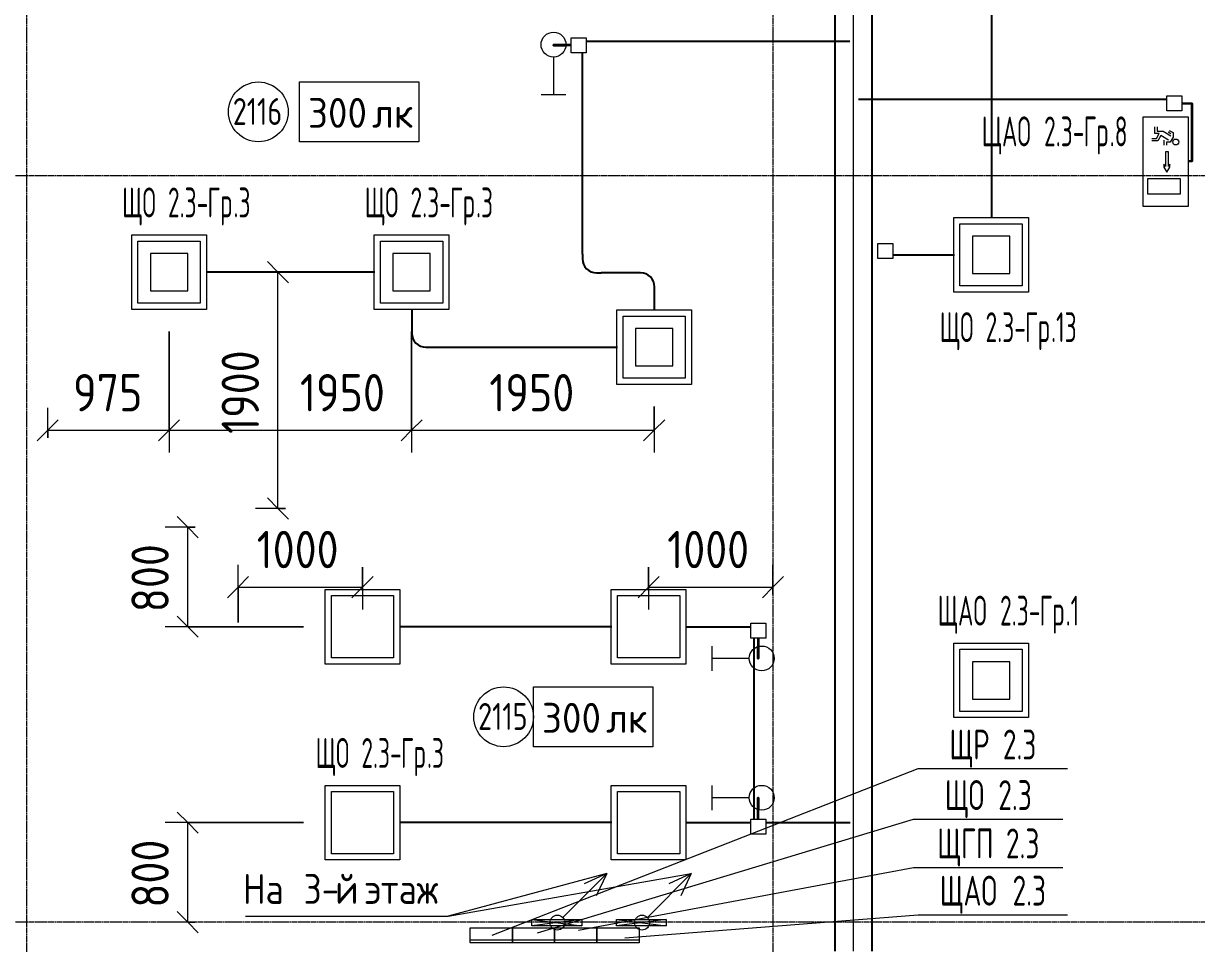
# Model space of a CAD drawing. Header units: millimetres. Extents: x -4730 to 98194, y -4296 to 93388.
# Drawn here: x 77975 to 87405, y 46328 to 53724 of the extents above; entities that cross this region are included whole.
import ezdxf

# ---------------------------------------------------------------- set-up
doc = ezdxf.new("R2010")
doc.units = ezdxf.units.MM
doc.linetypes.add('Линия сетки', pattern=[22.225, 12.7, -3.175, 3.175, -3.175])
for name, color, linetype, lineweight, true_color in [('Кабельные лотки', 5, 'Continuous', 25, 0x0000ff), ('Короба', 7, 'Continuous', 25, 0x008000), ('Соединительные детали коробов', 7, 'Continuous', 25, 0x008000), ('Типовые аннотации', 5, 'Continuous', 18, 0x0000ff), ('Уклон', 7, 'Continuous', 18, 0x007f00)]:
    doc.layers.add(name, color=color, linetype=linetype, lineweight=lineweight, true_color=true_color)
for name, color, linetype, lineweight in [('Марки помещений', 7, 'Continuous', 9), ('Марки силовых электроприборов', 7, 'Continuous', 9), ('Марки электрооборудования', 7, 'Continuous', 9), ('Осевая линия', 7, 'Continuous', 18), ('Оси', 7, 'Continuous', 9), ('Провода', 7, 'Continuous', 35), ('Размеры', 7, 'Continuous', 9), ('Размеры-120', 7, 'Continuous', 9), ('Текстовые примечания', 7, 'Continuous', 9), ('Тонкие линии', 7, 'Continuous', 9)]:
    doc.layers.add(name, color=color, linetype=linetype, lineweight=lineweight)
doc.styles.add('GOST Common', font='GOST_Common.ttf', dxfattribs={"width": 0.6, "height": 240})
doc.styles.add('GOST Common_1', font='GOST_Common.ttf', dxfattribs={"width": 0.7, "height": 240})
doc.styles.add('GOST Common_2', font='GOST_Common.ttf', dxfattribs={"height": 240})
doc.styles.add('GOST Common_3', font='GOST_Common.ttf', dxfattribs={"width": 0.9, "height": 300})
doc.styles.add('GOST Common_4', font='GOST_Common.ttf', dxfattribs={"width": 0.8, "height": 216})
doc.styles.add('GOST Common_5', font='GOST_Common.ttf', dxfattribs={"width": 0.9, "height": 240})
doc.dimstyles.new('ADSK_Проверочный', dxfattribs={"dimscale": 304.8, "dimtxt": 301.714499, "dimasz": 0.556693, "dimexe": 0.590551, "dimexo": 0.590551, "dimgap": 0.19685, "dimtad": 1, "dimdec": 3, "dimrnd": 0.001, "dimdsep": 46, "dimtxsty": 'GOST Common_3', "dimblk1": 'OBLIQUE', "dimblk2": 'OBLIQUE', "dimsah": 1, "dimcen": 0.09, "dimazin": 0, "dimtfac": 1, "dimtdec": 4, "dimtix": 1, "dimtmove": 0, "dimatfit": 3, "dimfxl": 1, "dimtvp": 1, "dimtolj": 1, "dimtzin": 0, "dimarcsym": 2})
doc.dimstyles.new('ADSK_Проверочный_1', dxfattribs={"dimscale": 304.8, "dimtxt": 301.714499, "dimasz": 0.556693, "dimexe": 0.590551, "dimexo": 0.590551, "dimgap": 0.19685, "dimtad": 1, "dimdec": 3, "dimrnd": 0.001, "dimdsep": 46, "dimtxsty": 'GOST Common_3', "dimblk1": 'OBLIQUE', "dimblk2": 'OBLIQUE', "dimsah": 1, "dimcen": 0.09, "dimazin": 0, "dimtfac": 1, "dimtdec": 4, "dimtix": 1, "dimtmove": 2, "dimatfit": 3, "dimfxl": 1, "dimtvp": 1, "dimtolj": 1, "dimtzin": 0, "dimarcsym": 2})

# ---------------------------------------------------------------- blocks, each defined once
blk = doc.blocks.new('M_Короб_ отвод - Плоский торец - ПВХ - Стандартная-2386742-2-й этаж')
at = {"layer": 'Соединительные детали коробов'}
for p, q in [((0, 111.95), (0, 150.05)), ((-150.05, 0), (-111.95, 0))]:
    blk.add_line(p, q, dxfattribs=at)
blk.add_arc((-111.95, 111.95), 111.95, 270, 0, dxfattribs=at)
blk = doc.blocks.new('DIMBLOCK218-2-й этаж')
at = {"layer": 'Размеры-120'}
for p, q in [((79145, 51247.5), (79145, 50274.1)), ((79145, 50454.1), (79145, 51247.5)), ((78170, 50394.1), (78170, 50634.1)), ((78170, 50454.1), (78085.2, 50369.3)), ((78170, 50454.1), (78254.8, 50538.9)), ((78170, 50454.1), (79145, 50454.1)), ((78170, 50454.1), (78170, 50394.1)), ((79145, 50454.1), (79060.2, 50369.3)), ((79145, 50454.1), (79229.8, 50538.9))]:
    blk.add_line(p, q, dxfattribs=at)
at = {"layer": 'Размеры-120', "color": 0, "insert": (78373.7, 50906.1), "char_height": 300, "width": 681.159, "attachment_point": 1, "line_spacing_factor": 1.022761, "style": 'GOST Common_3'}
blk.add_mtext('975', dxfattribs=at)
blk = doc.blocks.new('_Oblique')
at = {"color": 0, "linetype": 'ByBlock', "lineweight": -2}
blk.add_line((-0.5, -0.5), (0.5, 0.5), dxfattribs=at)
blk = doc.blocks.new('DIMBLOCK219-2-й этаж')
at = {"layer": 'Размеры-120'}
for p, q in [((79145, 51247.5), (79145, 50274.1)), ((79145, 50454.1), (79145, 51247.5)), ((81095, 51247.5), (81095, 50274.1)), ((81095, 50454.1), (81095, 51247.5)), ((79145, 50454.1), (79060.2, 50369.3)), ((79145, 50454.1), (79229.8, 50538.9)), ((79145, 50454.1), (81095, 50454.1)), ((81095, 50454.1), (81010.2, 50369.3)), ((81095, 50454.1), (81179.8, 50538.9))]:
    blk.add_line(p, q, dxfattribs=at)
at = {"layer": 'Размеры-120', "color": 0, "insert": (80197.6, 50906.1), "char_height": 300, "width": 840.71, "attachment_point": 1, "line_spacing_factor": 1.022761, "style": 'GOST Common_3'}
blk.add_mtext('1950', dxfattribs=at)
blk = doc.blocks.new('DIMBLOCK220-2-й этаж')
at = {"layer": 'Размеры-120'}
for p, q in [((81095, 51247.5), (81095, 50274.1)), ((81095, 50454.1), (81095, 51247.5)), ((83045, 50644.2), (83045, 50274.1)), ((83045, 50454.1), (83045, 50644.2)), ((81095, 50454.1), (81010.2, 50369.3)), ((81095, 50454.1), (81179.8, 50538.9)), ((81095, 50454.1), (83045, 50454.1)), ((83045, 50454.1), (82960.2, 50369.3)), ((83045, 50454.1), (83129.8, 50538.9))]:
    blk.add_line(p, q, dxfattribs=at)
at = {"layer": 'Размеры-120', "color": 0, "insert": (81719.7, 50906.1), "char_height": 300, "width": 840.71, "attachment_point": 1, "line_spacing_factor": 1.022761, "style": 'GOST Common_3'}
blk.add_mtext('1950', dxfattribs=at)
blk = doc.blocks.new('DIMBLOCK221-2-й этаж')
at = {"layer": 'Размеры-120'}
for p, q in [((80020.3, 51725), (79935.5, 51809.8)), ((79624.8, 51725), (80200.3, 51725)), ((80020.3, 51725), (79624.8, 51725)), ((80020.3, 49825), (80020.3, 51725)), ((80020.3, 51725), (80105.2, 51640.2)), ((80020.3, 49825), (79935.5, 49909.8)), ((80080.4, 49825), (79840.3, 49825)), ((80020.3, 49825), (80105.2, 49740.2)), ((80020.3, 49825), (80080.4, 49825))]:
    blk.add_line(p, q, dxfattribs=at)
at = {"layer": 'Размеры-120', "color": 0, "insert": (79568.3, 50424.7), "char_height": 300, "width": 840.71, "attachment_point": 1, "rotation": 90, "line_spacing_factor": 1.022761, "style": 'GOST Common_3'}
blk.add_mtext('1900', dxfattribs=at)
blk = doc.blocks.new('DIMBLOCK222-2-й этаж')
at = {"layer": 'Размеры-120'}
for p, q in [((79700, 48910), (79700, 49373.4)), ((80700, 49352.5), (80700, 49013.4)), ((80700, 49193.4), (80700, 49352.5)), ((79700, 49193.4), (79784.8, 49278.2)), ((80700, 49193.4), (80784.8, 49278.2)), ((79700, 49193.4), (79615.2, 49108.5)), ((79700, 49193.4), (80700, 49193.4)), ((79700, 49193.4), (79700, 48910)), ((80700, 49193.4), (80615.2, 49108.5))]:
    blk.add_line(p, q, dxfattribs=at)
at = {"layer": 'Размеры-120', "color": 0, "insert": (79849.7, 49645.4), "char_height": 300, "width": 840.71, "attachment_point": 1, "line_spacing_factor": 1.022761, "style": 'GOST Common_3'}
blk.add_mtext('1000', dxfattribs=at)
blk = doc.blocks.new('DIMBLOCK223-2-й этаж')
at = {"layer": 'Размеры-120'}
for p, q in [((83000, 49352.5), (83000, 49013.4)), ((83000, 49193.4), (83000, 49352.5)), ((84000, 49133.3), (84000, 49373.4)), ((83000, 49193.4), (83084.8, 49278.2)), ((84000, 49193.4), (84084.8, 49278.2)), ((83000, 49193.4), (82915.2, 49108.5)), ((83000, 49193.4), (84000, 49193.4)), ((84000, 49193.4), (83915.2, 49108.5)), ((84000, 49193.4), (84000, 49133.3))]:
    blk.add_line(p, q, dxfattribs=at)
at = {"layer": 'Размеры-120', "color": 0, "insert": (83149.7, 49645.4), "char_height": 300, "width": 840.71, "attachment_point": 1, "line_spacing_factor": 1.022761, "style": 'GOST Common_3'}
blk.add_mtext('1000', dxfattribs=at)
blk = doc.blocks.new('DIMBLOCK224-2-й этаж')
at = {"layer": 'Размеры-120'}
for p, q in [((79295.1, 49675), (79210.3, 49759.8)), ((79355.1, 49675), (79115.1, 49675)), ((79295.1, 48875), (79295.1, 49675)), ((79295.1, 49675), (79379.9, 49590.2)), ((79295.1, 49675), (79355.1, 49675)), ((79295.1, 48875), (79210.3, 48959.8)), ((80224.8, 48875), (79115.1, 48875)), ((79295.1, 48875), (79379.9, 48790.2)), ((79295.1, 48875), (80224.8, 48875))]:
    blk.add_line(p, q, dxfattribs=at)
at = {"layer": 'Размеры-120', "color": 0, "insert": (78843.1, 48991.2), "char_height": 300, "width": 681.159, "attachment_point": 1, "rotation": 90, "line_spacing_factor": 1.022761, "style": 'GOST Common_3'}
blk.add_mtext('800', dxfattribs=at)
blk = doc.blocks.new('DIMBLOCK225-2-й этаж')
at = {"layer": 'Размеры-120'}
for p, q in [((79295.1, 47300), (79210.3, 47384.8)), ((80224.8, 47300), (79115.1, 47300)), ((79295.1, 46500), (79295.1, 47300)), ((79295.1, 47300), (79379.9, 47215.2)), ((79295.1, 47300), (80224.8, 47300)), ((79295.1, 46500), (79210.3, 46584.8)), ((79355.1, 46500), (79115.1, 46500)), ((79295.1, 46500), (79379.9, 46415.2)), ((79295.1, 46500), (79355.1, 46500))]:
    blk.add_line(p, q, dxfattribs=at)
at = {"layer": 'Размеры-120', "color": 0, "insert": (78843.1, 46616.2), "char_height": 300, "width": 681.159, "attachment_point": 1, "rotation": 90, "line_spacing_factor": 1.022761, "style": 'GOST Common_3'}
blk.add_mtext('800', dxfattribs=at)
blk = doc.blocks.new('Марка электрооборудования с выноской - Марка электрооборудования с выноской-2902873-2-й этаж')
at = {"layer": 'Марки электрооборудования'}
blk.add_line((-5, 0), (5, 0), dxfattribs=at)
blk = doc.blocks.new('Морка помещения_освещённость_ - Морка помещения_освещённость_-1484368-2-й этаж')
at = {"layer": 'Марки помещений', "color": 190, "true_color": 0x8000ff}
for p, q in [((-4, 0), (-4, 4)), ((-4, 4), (4, 4)), ((4, 4), (4, 0)), ((4, 0), (-4, 0))]:
    blk.add_line(p, q, dxfattribs=at)
blk = doc.blocks.new('ADSK_Марка_Помещение_1_ГОСТ21-501-2011 - Номер-85995-2-й этаж')
at = {"layer": 'Марки помещений'}
blk.add_circle((0, 0), 2, dxfattribs=at)

msp = doc.modelspace()

# ---------------------------------------------------------------- linework, layer by layer
at = {"layer": 'Кабельные лотки'}
for p, q in [((84497.9607, 87248.1437), (84497.9607, 46268.1437)), ((84797.9607, 46268.1437), (84797.9607, 87248.1437))]:
    msp.add_line(p, q, dxfattribs=at)
at = {"layer": 'Короба'}
for p, q in [((85755.2025, 55066.4553), (85755.2025, 52161.4553)), ((82497.1214, 53580.7042), (84617.1214, 53580.7042)), ((82468.6214, 51869.2047), (82468.6214, 53489.2042)), ((87166.4149, 53114.1406), (84686.4149, 53114.1406)), ((84962.9683, 51863.9553), (85457.7025, 51863.9553)), ((80799.764, 51725), (79444.764, 51725)), ((82897.214, 51719.1547), (82618.6714, 51719.1547)), ((83047.264, 51419.1547), (83047.264, 51569.1047)), ((81097.264, 51427.5), (81097.264, 51271.7047)), ((81247.314, 51121.6547), (82749.764, 51121.6547)), ((82704.764, 48875), (80999.764, 48875)), ((83299.764, 48875), (83821.4376, 48875)), ((83849.9376, 47328.5), (83849.9376, 48783.5)), ((82704.764, 47300), (80999.764, 47300)), ((83299.764, 47300), (83821.4376, 47300)), ((83941.4376, 47300), (84621.4376, 47300))]:
    msp.add_line(p, q, dxfattribs=at)
at = {"layer": 'Марки электрооборудования'}
for p, q in [((81743.5679, 46395), (85166.7323, 47734.4955)), ((82106.6297, 46415), (85130.0517, 47328.1725)), ((82437.405, 46435), (85130.0517, 46939.7477)), ((82809.6914, 46375), (85166.7323, 46560))]:
    msp.add_line(p, q, dxfattribs=at)
at = {"layer": 'Осевая линия'}
msp.add_line((84647.9607, 46268.1437), (84647.9607, 87248.1437), dxfattribs=at)
at = {"layer": 'Оси', "linetype": 'Линия сетки'}
for p, q in [((78000, 93388.3703), (78000, -3096.3487)), ((84000, 93388.3703), (84000, -3096.3487)), ((98194.2682, 52500), (-3530.0173, 52500)), ((98194.2682, 46500), (-3530.0173, 46500))]:
    msp.add_line(p, q, dxfattribs=at)
at = {"layer": 'Провода', "flags": 128}
for points in [[(82377.1214, 53549.2048), (82235.7779, 53549.2062), (82335.6452, 53549.2062)], [(87336.7452, 52618.1361), (87370, 52618.9185), (87370, 53078.9185), (87286.4149, 53081.0853)], [(83881.4363, 48783.5), (83881.4327, 48620), (83881.4327, 48716.0222)], [(83881.4363, 47328.5), (83881.4327, 47500), (83881.4327, 47403.9778)]]:
    msp.add_lwpolyline(points, dxfattribs=at)
at = {"layer": 'Типовые аннотации', "color": 7}
for p, q in [((82377.1214, 53609.2042), (82497.1214, 53609.2042)), ((82377.1214, 53489.2042), (82377.1214, 53609.2042)), ((82497.1214, 53609.2042), (82497.1214, 53489.2042)), ((82497.1214, 53489.2042), (82377.1214, 53489.2042)), ((83821.4376, 47328.5), (83941.4376, 47328.5)), ((83821.4376, 47208.5), (83821.4376, 47328.5)), ((83941.4376, 47328.5), (83941.4376, 47208.5)), ((83941.4376, 47208.5), (83821.4376, 47208.5))]:
    msp.add_line(p, q, dxfattribs=at)
at = {"layer": 'Типовые аннотации'}
for p, q in [((82235.7779, 53454.3567), (82235.7779, 53154.3567)), ((82135.7779, 53154.3567), (82335.7779, 53154.3567)), ((85452.9385, 52163.9553), (86052.9385, 52163.9553)), ((85452.9385, 51563.9553), (85452.9385, 52163.9553)), ((86052.9385, 52163.9553), (86052.9385, 51563.9553)), ((85502.9385, 52113.9553), (86002.9385, 52113.9553)), ((85502.9385, 51613.9553), (85502.9385, 52113.9553)), ((86002.9385, 52113.9553), (86002.9385, 51613.9553)), ((78845, 52025), (79445, 52025)), ((78845, 51425), (78845, 52025)), ((78895, 51975), (79395, 51975)), ((78895, 51475), (78895, 51975)), ((79395, 51975), (79395, 51475)), ((79445, 52025), (79445, 51425)), ((80795, 52025), (81395, 52025)), ((80795, 51425), (80795, 52025)), ((80845, 51975), (81345, 51975)), ((80845, 51475), (80845, 51975)), ((81345, 51975), (81345, 51475)), ((81395, 52025), (81395, 51425)), ((85602.9385, 52013.9553), (85602.9385, 51713.9553)), ((85902.9385, 52013.9553), (85602.9385, 52013.9553)), ((85902.9385, 51713.9553), (85902.9385, 52013.9553)), ((78995, 51875), (78995, 51575)), ((79295, 51875), (78995, 51875)), ((79295, 51575), (79295, 51875)), ((80945, 51875), (80945, 51575)), ((81245, 51875), (80945, 51875)), ((81245, 51575), (81245, 51875)), ((85602.9385, 51713.9553), (85902.9385, 51713.9553)), ((86002.9385, 51613.9553), (85502.9385, 51613.9553)), ((78995, 51575), (79295, 51575)), ((80945, 51575), (81245, 51575)), ((86052.9385, 51563.9553), (85452.9385, 51563.9553)), ((79445, 51425), (78845, 51425)), ((79395, 51475), (78895, 51475)), ((81395, 51425), (80795, 51425)), ((81345, 51475), (80845, 51475)), ((82745, 51421.6547), (83345, 51421.6547)), ((82745, 50821.6547), (82745, 51421.6547)), ((83345, 51421.6547), (83345, 50821.6547)), ((82795, 51371.6547), (83295, 51371.6547)), ((82795, 50871.6547), (82795, 51371.6547)), ((83295, 51371.6547), (83295, 50871.6547)), ((82895, 51271.6547), (82895, 50971.6547)), ((83195, 51271.6547), (82895, 51271.6547)), ((83195, 50971.6547), (83195, 51271.6547)), ((82895, 50971.6547), (83195, 50971.6547)), ((83295, 50871.6547), (82795, 50871.6547)), ((83345, 50821.6547), (82745, 50821.6547)), ((80400, 49175), (81000, 49175)), ((80400, 48575), (80400, 49175)), ((81000, 49175), (81000, 48575)), ((82700, 49175), (83300, 49175)), ((82700, 48575), (82700, 49175)), ((83300, 49175), (83300, 48575)), ((80450, 49125), (80950, 49125)), ((80450, 48625), (80450, 49125)), ((80950, 49125), (80950, 48625)), ((82750, 49125), (83250, 49125)), ((82750, 48625), (82750, 49125)), ((83250, 49125), (83250, 48625)), ((83509.3567, 48720), (83509.3567, 48520)), ((81000, 48575), (80400, 48575)), ((80950, 48625), (80450, 48625)), ((83300, 48575), (82700, 48575)), ((83250, 48625), (82750, 48625)), ((83809.3567, 48620), (83509.3567, 48620)), ((80400, 47600), (81000, 47600)), ((80400, 47000), (80400, 47600)), ((80450, 47550), (80950, 47550)), ((80450, 47050), (80450, 47550)), ((80950, 47550), (80950, 47050)), ((81000, 47600), (81000, 47000)), ((82700, 47600), (83300, 47600)), ((82700, 47000), (82700, 47600)), ((82750, 47550), (83250, 47550)), ((82750, 47050), (82750, 47550)), ((83250, 47550), (83250, 47050)), ((83300, 47600), (83300, 47000)), ((83509.3567, 47600), (83509.3567, 47400)), ((83809.3567, 47500), (83509.3567, 47500)), ((81000, 47000), (80400, 47000)), ((80950, 47050), (80450, 47050)), ((83300, 47000), (82700, 47000)), ((83250, 47050), (82750, 47050)), ((81565, 46455), (81905, 46455)), ((81565, 46335), (81565, 46455)), ((81905, 46455), (82245, 46455)), ((81905, 46335), (81905, 46455)), ((81905, 46455), (81905, 46335)), ((82245, 46455), (82245, 46335)), ((82245, 46455), (82585, 46455)), ((82245, 46335), (82245, 46455)), ((82585, 46455), (82925, 46455)), ((82585, 46335), (82585, 46455)), ((82585, 46455), (82585, 46335)), ((82925, 46455), (82925, 46335)), ((81905, 46355), (81565, 46355)), ((81905, 46335), (81565, 46335)), ((82245, 46355), (81905, 46355)), ((82245, 46335), (81905, 46335)), ((82585, 46355), (82245, 46355)), ((82585, 46335), (82245, 46335)), ((82925, 46355), (82585, 46355)), ((82925, 46335), (82585, 46335))]:
    msp.add_line(p, q, dxfattribs=at)
at = {"layer": 'Типовые аннотации', "color": 1, "true_color": 0xff0000}
for p, q in [((87166.4149, 53142.6406), (87286.4149, 53142.6406)), ((87166.4149, 53022.6406), (87166.4149, 53142.6406)), ((87286.4149, 53142.6406), (87286.4149, 53022.6406)), ((87286.4149, 53022.6406), (87166.4149, 53022.6406)), ((85452.9385, 48743.9553), (86052.9385, 48743.9553)), ((85452.9385, 48143.9553), (85452.9385, 48743.9553)), ((85502.9385, 48693.9553), (86002.9385, 48693.9553)), ((85502.9385, 48193.9553), (85502.9385, 48693.9553)), ((86002.9385, 48693.9553), (86002.9385, 48193.9553)), ((86052.9385, 48743.9553), (86052.9385, 48143.9553)), ((85602.9385, 48593.9553), (85602.9385, 48293.9553)), ((85902.9385, 48593.9553), (85602.9385, 48593.9553)), ((85902.9385, 48293.9553), (85902.9385, 48593.9553)), ((85602.9385, 48293.9553), (85902.9385, 48293.9553)), ((86002.9385, 48193.9553), (85502.9385, 48193.9553)), ((86052.9385, 48143.9553), (85452.9385, 48143.9553))]:
    msp.add_line(p, q, dxfattribs=at)
at = {"layer": 'Типовые аннотации', "color": 96, "true_color": 0x008000}
for p, q in [((86976.7452, 52973.9006), (87336.7452, 52973.9006)), ((86976.7452, 52253.9006), (86976.7452, 52973.9006)), ((87336.7452, 52973.9006), (87336.7452, 52253.9006)), ((87070.6279, 52839.1822), (87070.6279, 52893.1822)), ((87105.4509, 52839.1822), (87070.6279, 52839.1822)), ((87082.6279, 52799.6515), (87105.4509, 52839.1822)), ((87088.6279, 52893.1822), (87088.6279, 52857.1822)), ((87088.6279, 52857.1822), (87136.6279, 52857.1822)), ((87117.0202, 52823.2207), (87093.0202, 52781.6515)), ((87179.374, 52787.2207), (87117.0202, 52823.2207)), ((87136.6279, 52857.1822), (87198.9817, 52821.1822)), ((87198.9817, 52836.3976), (87176.8048, 52849.2015)), ((87185.8048, 52864.7899), (87216.9817, 52846.7899)), ((87216.9817, 52810.7899), (87192.9817, 52769.2207)), ((87216.9817, 52846.7899), (87216.9817, 52810.7899)), ((87045.0202, 52799.6515), (87082.6279, 52799.6515)), ((87093.0202, 52781.6515), (87045.0202, 52781.6515)), ((87144.9817, 52745.2207), (87144.9817, 52787.2207)), ((87192.9817, 52769.2207), (87162.9817, 52769.2207)), ((87162.9817, 52769.2207), (87162.9817, 52745.2207)), ((87178.7977, 52693.3795), (87154.7977, 52693.3795)), ((87154.7977, 52693.3795), (87154.7977, 52573.3795)), ((87178.7977, 52573.3795), (87178.7977, 52693.3795)), ((87154.7977, 52573.3795), (87142.7977, 52594.1641)), ((87142.7977, 52594.1641), (87142.7977, 52570.1641)), ((87142.7977, 52570.1641), (87166.7977, 52528.5949)), ((87166.7977, 52528.5949), (87190.7977, 52570.1641)), ((87190.7977, 52594.1641), (87178.7977, 52573.3795)), ((87190.7977, 52570.1641), (87190.7977, 52594.1641)), ((87274.594, 52475.2776), (87010.594, 52475.2776)), ((87010.594, 52475.2776), (87010.594, 52355.2776)), ((87274.594, 52355.2776), (87274.594, 52475.2776)), ((87010.594, 52355.2776), (87274.594, 52355.2776)), ((87336.7452, 52253.9006), (86976.7452, 52253.9006))]:
    msp.add_line(p, q, dxfattribs=at)
at = {"layer": 'Типовые аннотации', "color": 16, "true_color": 0x800000}
for p, q in [((84842.9683, 51955.4553), (84962.9683, 51955.4553)), ((84842.9683, 51835.4553), (84842.9683, 51955.4553)), ((84962.9683, 51955.4553), (84962.9683, 51835.4553)), ((84962.9683, 51835.4553), (84842.9683, 51835.4553)), ((83821.4376, 48903.5), (83941.4376, 48903.5)), ((83821.4376, 48783.5), (83821.4376, 48903.5)), ((83941.4376, 48903.5), (83941.4376, 48783.5)), ((83941.4376, 48783.5), (83821.4376, 48783.5))]:
    msp.add_line(p, q, dxfattribs=at)
at = {"layer": 'Типовые аннотации'}
for centre in [(82235.7779, 53554.3567), (83909.3567, 48620), (83909.3567, 47500)]:
    msp.add_circle(centre, 100, dxfattribs=at)
at = {"layer": 'Типовые аннотации', "color": 96, "true_color": 0x008000}
msp.add_circle((87237.5129, 52771.2234), 24, dxfattribs=at)
at = {"layer": 'Тонкие линии'}
for p, q in [((81388.8651, 46549.641), (83343.4665, 46892.4878)), ((82663.4665, 46892.4878), (81388.8651, 46549.641)), ((82309.9131, 46538.9345), (82663.4665, 46892.4878)), ((82663.4665, 46892.4878), (82482.2049, 46807.9642)), ((82663.4665, 46892.4878), (82578.9428, 46711.2263)), ((82989.9131, 46538.9345), (83343.4665, 46892.4878)), ((83343.4665, 46892.4878), (83162.2049, 46807.9642)), ((83343.4665, 46892.4878), (83258.9428, 46711.2263)), ((79759.0095, 46549.641), (81388.8651, 46549.641))]:
    msp.add_line(p, q, dxfattribs=at)
for centre in [(82267.4867, 46496.5081), (82947.4867, 46496.5081)]:
    msp.add_circle(centre, 60, dxfattribs=at)
at = {"layer": 'Уклон'}
for p, q in [((82462.4867, 46521.5081), (82062.4867, 46471.5081)), ((82062.4867, 46521.5081), (82462.4867, 46471.5081)), ((82062.4867, 46521.5081), (82462.4867, 46521.5081)), ((82062.4867, 46471.5081), (82062.4867, 46521.5081)), ((82462.4867, 46521.5081), (82462.4867, 46471.5081)), ((83142.4867, 46521.5081), (82742.4867, 46471.5081)), ((82742.4867, 46521.5081), (83142.4867, 46471.5081)), ((82742.4867, 46521.5081), (83142.4867, 46521.5081)), ((82742.4867, 46471.5081), (82742.4867, 46521.5081)), ((83142.4867, 46521.5081), (83142.4867, 46471.5081)), ((82462.4867, 46471.5081), (82062.4867, 46471.5081)), ((83142.4867, 46471.5081), (82742.4867, 46471.5081))]:
    msp.add_line(p, q, dxfattribs=at)

# ---------------------------------------------------------------- block references
at = {"layer": 'Марки помещений', "xscale": 120, "yscale": 120, "zscale": 120}
for p in [(79862.9237, 53013.5152), (81834.5648, 48150.7978)]:
    msp.add_blockref('ADSK_Марка_Помещение_1_ГОСТ21-501-2011 - Номер-85995-2-й этаж', p, dxfattribs=at)
at = {"layer": 'Марки помещений', "color": 190, "true_color": 0x8000ff, "xscale": 120, "yscale": 120, "zscale": 120}
for p in [(80673.7017, 52773.5152), (82554.5648, 47910.7978)]:
    msp.add_blockref('Морка помещения_освещённость_ - Морка помещения_освещённость_-1484368-2-й этаж', p, dxfattribs=at)
at = {"layer": 'Марки электрооборудования', "xscale": 120, "yscale": 120, "zscale": 120}
for p in [(85766.7323, 47734.4955), (85730.0517, 47328.1725), (85730.0517, 46939.7477), (85766.7323, 46560)]:
    msp.add_blockref('Марка электрооборудования с выноской - Марка электрооборудования с выноской-2902873-2-й этаж', p, dxfattribs=at)
at = {"layer": 'Соединительные детали коробов'}
for p, rotation in [((82468.6214, 51719.1547), 270), ((83047.264, 51719.1547), 90), ((81097.264, 51121.6547), 270)]:
    msp.add_blockref('M_Короб_ отвод - Плоский торец - ПВХ - Стандартная-2386742-2-й этаж', p, dxfattribs=dict(at, rotation=rotation))

# ---------------------------------------------------------------- texts
at = {"layer": 'Марки помещений', "char_height": 216, "width": 507.9492, "attachment_point": 1, "style": 'GOST Common_4'}
for s, insert in [('2116', (79657.6478, 53124.3024)), ('2115', (81629.2888, 48261.585))]:
    msp.add_mtext(s, dxfattribs=dict(at, insert=insert))
at = {"layer": 'Марки помещений', "color": 190, "true_color": 0x8000ff, "char_height": 240, "attachment_point": 1, "style": 'GOST Common_2'}
for s, insert, width in [('300', (80261.8178, 53125.2271), 625.31625), ('лк', (80777.7553, 53125.2271), 413.67075), ('300', (82142.6809, 48262.5098), 625.31625), ('лк', (82658.6184, 48262.5098), 413.67075)]:
    msp.add_mtext(s, dxfattribs=dict(at, insert=insert, width=width))
at = {"layer": 'Марки силовых электроприборов', "char_height": 240, "attachment_point": 1, "style": 'GOST Common'}
for s, insert, width in [('ЩАО', (85677.2758, 52976.2422), 502.17705), (' 2.3-', (86091.6133, 52976.2422), 490.63275), ('Гр', (86496.4258, 52976.2422), 253.9746), ('.8', (86705.9758, 52976.2422), 178.93665), ('ЩО', (78767.7253, 52405.1824), 340.55685), (' 2.3-', (79048.7128, 52405.1824), 490.63275), ('Гр', (79453.5253, 52405.1824), 253.9746), ('.3', (79663.0753, 52405.1824), 173.1645), ('ЩО', (80717.7253, 52405.1824), 340.55685), (' 2.3-', (80998.7128, 52405.1824), 490.63275), ('Гр', (81403.5253, 52405.1824), 253.9746), ('.3', (81613.0753, 52405.1824), 173.1645), ('ЩО', (85340.0238, 51402.5939), 340.55685), (' 2.3-', (85621.0113, 51402.5939), 490.63275), ('Гр', (86025.8238, 51402.5939), 253.9746), ('.13', (86235.3738, 51402.5939), 259.74675), ('ЩАО', (85323.4638, 49124.1377), 502.17705), (' 2.3-', (85737.8013, 49124.1377), 490.63275), ('Гр', (86142.6138, 49124.1377), 253.9746), ('.1', (86352.1638, 49124.1377), 138.5316), ('ЩО', (80322.7253, 47980.1824), 340.55685), (' 2.3-', (80603.7128, 47980.1824), 490.63275), ('Гр', (81008.5253, 47980.1824), 253.9746), ('.3', (81218.0753, 47980.1824), 173.1645)]:
    msp.add_mtext(s, dxfattribs=dict(at, insert=insert, width=width))
at = {"layer": 'Марки электрооборудования', "char_height": 240, "attachment_point": 1, "style": 'GOST Common_1'}
for s, insert, width in [('ЩР', (85417.9321, 48047.7216), 397.316325), (' 2.3', (85745.7508, 48047.7216), 424.253025), ('ЩО', (85381.2516, 47641.3987), 397.316325), (' 2.3', (85709.0703, 47641.3987), 424.253025), ('ЩГП', (85320.3516, 47252.9739), 545.468175), (' 2.3', (85770.4078, 47252.9739), 424.253025), ('ЩАО', (85340.2321, 46873.2261), 585.873225), (' 2.3', (85823.6258, 46873.2261), 424.253025)]:
    msp.add_mtext(s, dxfattribs=dict(at, insert=insert, width=width))
at = {"layer": 'Текстовые примечания', "char_height": 240, "attachment_point": 1, "style": 'GOST Common_5'}
for s, insert, width in [('На', (79738.792, 46887.2796), 432.91125), (' 3-', (80095.9795, 46887.2796), 467.54415), ('\\fGOST Common|b0|i0|c204|p34|;\\W.9;й', (80481.742, 46887.2796), 190.48095), ('\\fGOST Common|b0|i0|c204|p34|;\\W.9; ', (80638.9045, 46887.2796), 95.240475), ('этаж', (80717.4857, 46887.2796), 874.480725)]:
    msp.add_mtext(s, dxfattribs=dict(at, insert=insert, width=width))

# ---------------------------------------------------------------- dimensions: what is measured, and where the dimension line sits
at = {"layer": 'Размеры'}
for base, p1, p2, override, picture, middle in [((80020.3343, 51725), (79900.3524, 49825), (79444.764, 51725), {"dimpost": '<>', "dimfxl": 1953.857924}, 'DIMBLOCK221-2-й этаж', (79810.3343, 50775)), ((79295.1074, 49675), (80404.764, 48875), (79175.1255, 49675), {"dimpost": '<>', "dimfxl": 1466.973336}, 'DIMBLOCK224-2-й этаж', (79085.1074, 49275)), ((79295.1074, 47300), (79175.1255, 46500), (80404.764, 47300), {"dimpost": '<>', "dimfxl": 1466.973336}, 'DIMBLOCK225-2-й этаж', (79085.1074, 46900))]:
    dim = msp.add_linear_dim(base=base, p1=p1, p2=p2, angle=90, dimstyle='ADSK_Проверочный', override=override, dxfattribs=at)
    dim.commit()
    dim.dimension.update_dxf_attribs({"geometry": picture, "text_midpoint": middle})
for base, p1, p2, override, picture, middle in [((79145, 50454.0973), (78170, 50574.0792), (79145, 51427.5), {"dimpost": '<>', "dimfxl": 1295.743852}, 'DIMBLOCK218-2-й этаж', (78657.5, 50664.0973)), ((83045, 50454.0973), (81095, 51427.5), (83045, 50824.1547), {"dimpost": '<>', "dimfxl": 2041.206884}, 'DIMBLOCK220-2-й этаж', (82070, 50664.0973)), ((80700, 49193.3558), (79700, 48730), (80700, 49172.5), {"dimpost": '<>', "dimfxl": 1093.529263}, 'DIMBLOCK222-2-й этаж', (80200, 49403.3558)), ((84000, 49193.3558), (83000, 49172.5), (84000, 49313.3377), {"dimpost": '<>', "dimfxl": 1009.868931}, 'DIMBLOCK223-2-й этаж', (83500, 49403.3558))]:
    dim = msp.add_linear_dim(base=base, p1=p1, p2=p2, dimstyle='ADSK_Проверочный', override=override, dxfattribs=at)
    dim.commit()
    dim.dimension.update_dxf_attribs({"geometry": picture, "text_midpoint": middle})
dim = msp.add_linear_dim(base=(81095, 50454.0973), p1=(79145, 51427.5), p2=(81095, 51427.5), dimstyle='ADSK_Проверочный_1', override={"dimpost": '<>', "dimfxl": 1950}, dxfattribs=at)
dim.commit()
dim.dimension.update_dxf_attribs({"geometry": 'DIMBLOCK219-2-й этаж', "text_midpoint": (80617.9573, 50706.1458), "dimtype": 160})

doc.saveas('drawing.dxf')
